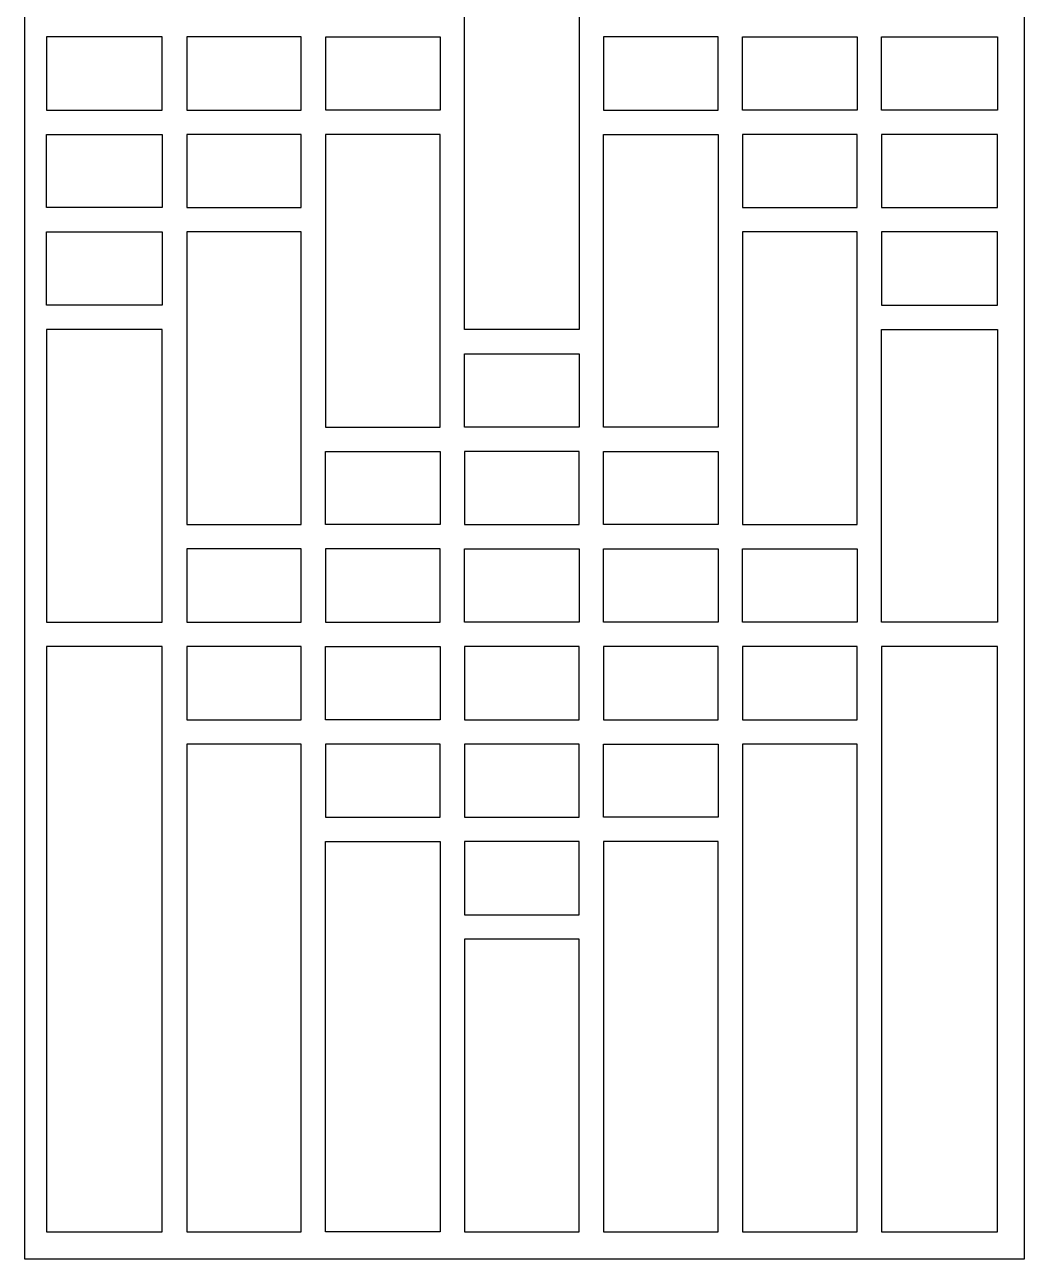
# Model space of a CAD drawing. Header units: centimetres. Extents: x -38 to 150, y -71 to 132.
# Drawn here: x 68.5 to 150.5, y -70.5 to 30.8 of the extents above; entities that cross this region are included whole.
import ezdxf

# ---------------------------------------------------------------- set-up
doc = ezdxf.new("R2010")
doc.units = ezdxf.units.CM
doc.header["$MEASUREMENT"] = 0
doc.layers.add('layer 1', color=7, linetype='Continuous')

msp = doc.modelspace()

# ---------------------------------------------------------------- linework, layer by layer
at = {"layer": 'layer 1', "color": 30}
for points, knots in [([(68.47246, -70.48552), (68.47246, -70.48552), (150.47246, -70.48552), (150.47246, -70.48552), (150.47246, -70.48552), (150.47246, -70.48552), (150.47246, 131.51458), (150.47246, 131.51458), (150.47246, 131.51458), (150.47246, 131.51458), (68.47246, 131.51458), (68.47246, 131.51458), (68.47246, 131.51458), (68.47246, 131.51458), (68.47246, -70.48552), (68.47246, -70.48552)], [0, 0, 0, 0, 0.2, 0.2, 0.2, 0.2, 0.4, 0.4, 0.4, 0.4, 0.6, 0.6, 0.6, 0.6, 1, 1, 1, 1]), ([(113.96093, 5.77175), (113.96093, 22.43841), (113.96093, 39.10517), (113.96093, 55.77183), (113.96093, 55.77183), (113.96093, 55.77183), (104.5609, 55.77183), (104.5609, 55.77183), (104.5609, 55.77183), (104.5609, 39.10514), (104.5609, 22.43844), (104.5609, 5.77175), (104.5609, 5.77175), (104.5609, 5.77175), (113.96093, 5.77175), (113.96093, 5.77175)], [0, 0, 0, 0, 0.2, 0.2, 0.2, 0.2, 0.4, 0.4, 0.4, 0.4, 0.6, 0.6, 0.6, 0.6, 1, 1, 1, 1]), ([(70.26089, 23.77178), (70.26089, 23.77178), (70.26091, 29.77179), (70.26091, 29.77179), (70.26091, 29.77179), (70.26091, 29.77179), (79.76229, 29.77179), (79.76229, 29.77179), (79.76229, 29.77179), (79.76229, 29.77179), (79.76231, 23.77178), (79.76231, 23.77178), (79.76231, 23.77178), (79.76231, 23.77178), (70.26089, 23.77178), (70.26089, 23.77178)], [0, 0, 0, 0, 0.2, 0.2, 0.2, 0.2, 0.4, 0.4, 0.4, 0.4, 0.6, 0.6, 0.6, 0.6, 1, 1, 1, 1]), ([(91.16232, 23.77179), (91.16232, 23.77179), (81.76231, 23.77179), (81.76231, 23.77179), (81.76231, 23.77179), (81.76231, 23.77179), (81.76231, 29.77177), (81.76231, 29.77177), (81.76231, 29.77177), (81.76231, 29.77177), (91.16232, 29.77181), (91.16232, 29.77181), (91.16232, 29.77181), (91.16232, 29.77181), (91.16232, 23.77179), (91.16232, 23.77179)], [0, 0, 0, 0, 0.2, 0.2, 0.2, 0.2, 0.4, 0.4, 0.4, 0.4, 0.6, 0.6, 0.6, 0.6, 1, 1, 1, 1]), ([(102.56231, 29.77179), (102.56231, 29.77179), (93.16231, 29.77177), (93.16231, 29.77177), (93.16231, 29.77177), (93.16231, 29.77177), (93.16231, 23.77179), (93.16231, 23.77179), (93.16231, 23.77179), (93.16231, 23.77179), (102.56231, 23.77179), (102.56231, 23.77179), (102.56231, 23.77179), (102.56231, 23.77179), (102.56231, 29.77179), (102.56231, 29.77179)], [0, 0, 0, 0, 0.2, 0.2, 0.2, 0.2, 0.4, 0.4, 0.4, 0.4, 0.6, 0.6, 0.6, 0.6, 1, 1, 1, 1]), ([(115.96092, 23.77179), (115.96092, 23.77179), (115.96093, 29.77179), (115.96093, 29.77179), (115.96093, 29.77179), (115.96093, 29.77179), (125.36093, 29.77172), (125.36093, 29.77172), (125.36093, 29.77172), (125.36093, 29.77172), (125.36093, 23.77179), (125.36093, 23.77179), (125.36093, 23.77179), (125.36093, 23.77179), (115.96092, 23.77179), (115.96092, 23.77179)], [0, 0, 0, 0, 0.2, 0.2, 0.2, 0.2, 0.4, 0.4, 0.4, 0.4, 0.6, 0.6, 0.6, 0.6, 1, 1, 1, 1]), ([(127.36092, 23.77179), (127.36092, 23.77179), (136.76093, 23.77179), (136.76093, 23.77179), (136.76093, 23.77179), (136.76093, 23.77179), (136.76093, 29.77177), (136.76093, 29.77177), (136.76093, 29.77177), (136.76093, 29.77177), (127.36092, 29.77181), (127.36092, 29.77181), (127.36092, 29.77181), (127.36092, 29.77181), (127.36092, 23.77179), (127.36092, 23.77179)], [0, 0, 0, 0, 0.2, 0.2, 0.2, 0.2, 0.4, 0.4, 0.4, 0.4, 0.6, 0.6, 0.6, 0.6, 1, 1, 1, 1]), ([(148.26235, 23.77178), (148.26235, 23.77178), (148.26233, 29.77179), (148.26233, 29.77179), (148.26233, 29.77179), (148.26233, 29.77179), (138.76095, 29.77179), (138.76095, 29.77179), (138.76095, 29.77179), (138.76095, 29.77179), (138.76093, 23.77178), (138.76093, 23.77178), (138.76093, 23.77178), (138.76093, 23.77178), (148.26235, 23.77178), (148.26235, 23.77178)], [0, 0, 0, 0, 0.2, 0.2, 0.2, 0.2, 0.4, 0.4, 0.4, 0.4, 0.6, 0.6, 0.6, 0.6, 1, 1, 1, 1]), ([(115.96093, 23.77179), (115.96093, 23.77179), (115.96092, 23.77179), (115.96092, 23.77179), (115.96092, 23.77179), (115.96092, 23.77179), (115.96093, 23.77179), (115.96093, 23.77179)], [0, 0, 0, 0, 0.333333333, 0.333333333, 0.333333333, 0.333333333, 1, 1, 1, 1]), ([(79.76229, 15.77179), (79.76229, 15.77179), (79.76231, 21.77178), (79.76231, 21.77178), (79.76231, 21.77178), (79.76231, 21.77178), (70.26091, 21.77178), (70.26091, 21.77178), (70.26091, 21.77178), (70.26091, 21.77178), (70.26093, 15.77177), (70.26093, 15.77177), (70.26093, 15.77177), (70.26093, 15.77177), (79.76229, 15.77179), (79.76229, 15.77179)], [0, 0, 0, 0, 0.2, 0.2, 0.2, 0.2, 0.4, 0.4, 0.4, 0.4, 0.6, 0.6, 0.6, 0.6, 1, 1, 1, 1]), ([(81.76229, 15.77179), (81.76229, 15.77179), (81.7623, 21.77179), (81.7623, 21.77179), (81.7623, 21.77179), (81.7623, 21.77179), (91.16231, 21.77179), (91.16231, 21.77179), (91.16231, 21.77179), (91.16231, 21.77179), (91.16231, 15.77179), (91.16231, 15.77179), (91.16231, 15.77179), (91.16231, 15.77179), (81.76231, 15.77179), (81.76231, 15.77179), (81.76231, 15.77179), (81.76231, 15.77179), (81.76229, 15.77179), (81.76229, 15.77179)], [0, 0, 0, 0, 0.166666667, 0.166666667, 0.166666667, 0.166666667, 0.333333333, 0.333333333, 0.333333333, 0.333333333, 0.5, 0.5, 0.5, 0.5, 0.666666667, 0.666666667, 0.666666667, 0.666666667, 1, 1, 1, 1]), ([(93.16094, -2.22825), (93.16094, -2.22825), (93.16093, 21.77178), (93.16093, 21.77178), (93.16093, 21.77178), (93.16093, 21.77178), (102.56093, 21.77178), (102.56093, 21.77178), (102.56093, 21.77178), (102.56093, 21.77178), (102.56093, -2.22831), (102.56093, -2.22831), (102.56093, -2.22831), (102.56093, -2.22831), (93.16094, -2.22825), (93.16094, -2.22825)], [0, 0, 0, 0, 0.2, 0.2, 0.2, 0.2, 0.4, 0.4, 0.4, 0.4, 0.6, 0.6, 0.6, 0.6, 1, 1, 1, 1]), ([(115.96093, 21.77179), (115.96093, 13.77174), (115.96093, 5.77171), (115.96093, -2.2283), (115.96093, -2.2283), (115.96093, -2.2283), (125.36093, -2.22825), (125.36093, -2.22825), (125.36093, -2.22825), (125.36093, 5.77173), (125.36093, 13.77176), (125.36093, 21.77179), (125.36093, 21.77179), (125.36093, 21.77179), (115.96093, 21.77179), (115.96093, 21.77179)], [0, 0, 0, 0, 0.2, 0.2, 0.2, 0.2, 0.4, 0.4, 0.4, 0.4, 0.6, 0.6, 0.6, 0.6, 1, 1, 1, 1]), ([(127.36093, 21.77177), (127.36093, 21.77177), (136.76094, 21.77179), (136.76094, 21.77179), (136.76094, 21.77179), (136.76094, 21.77179), (136.76095, 15.77179), (136.76095, 15.77179), (136.76095, 15.77179), (136.76095, 15.77179), (127.36091, 15.77179), (127.36091, 15.77179), (127.36091, 15.77179), (127.36091, 15.77179), (127.36093, 21.77177), (127.36093, 21.77177)], [0, 0, 0, 0, 0.2, 0.2, 0.2, 0.2, 0.4, 0.4, 0.4, 0.4, 0.6, 0.6, 0.6, 0.6, 1, 1, 1, 1]), ([(138.76095, 15.77179), (138.76095, 15.77179), (138.76093, 21.77178), (138.76093, 21.77178), (138.76093, 21.77178), (138.76093, 21.77178), (148.26233, 21.77178), (148.26233, 21.77178), (148.26233, 21.77178), (148.26233, 21.77178), (148.26231, 15.77177), (148.26231, 15.77177), (148.26231, 15.77177), (148.26231, 15.77177), (138.76095, 15.77179), (138.76095, 15.77179)], [0, 0, 0, 0, 0.2, 0.2, 0.2, 0.2, 0.4, 0.4, 0.4, 0.4, 0.6, 0.6, 0.6, 0.6, 1, 1, 1, 1]), ([(79.76231, 7.77182), (79.76231, 7.77182), (79.7522, 13.77182), (79.7522, 13.77182), (79.7522, 13.77182), (79.7522, 13.77182), (70.27101, 13.77182), (70.27101, 13.77182), (70.27101, 13.77182), (70.27101, 13.77182), (70.271, 13.77182), (70.271, 13.77182), (70.271, 13.77182), (70.271, 13.77182), (70.2609, 13.77182), (70.2609, 13.77182), (70.2609, 13.77182), (70.2609, 13.77182), (70.2609, 7.77182), (70.2609, 7.77182), (70.2609, 7.77182), (70.2609, 7.77182), (79.76231, 7.77182), (79.76231, 7.77182)], [0, 0, 0, 0, 0.142857143, 0.142857143, 0.142857143, 0.142857143, 0.285714286, 0.285714286, 0.285714286, 0.285714286, 0.428571429, 0.428571429, 0.428571429, 0.428571429, 0.571428571, 0.571428571, 0.571428571, 0.571428571, 0.714285714, 0.714285714, 0.714285714, 0.714285714, 1, 1, 1, 1]), ([(91.16093, -10.22825), (91.16093, -10.22825), (81.76093, -10.22825), (81.76093, -10.22825), (81.76093, -10.22825), (81.76093, -10.22825), (81.76093, 13.77179), (81.76093, 13.77179), (81.76093, 13.77179), (81.76093, 13.77179), (91.16093, 13.77179), (91.16093, 13.77179), (91.16093, 13.77179), (91.16093, 13.77179), (91.16093, -10.22825), (91.16093, -10.22825), (91.16093, -10.22825), (91.16093, -10.22825), (91.16093, -10.22831), (91.16093, -10.22831), (91.16093, -10.22831), (91.16093, -10.22831), (91.16093, -10.22825), (91.16093, -10.22825)], [0, 0, 0, 0, 0.142857143, 0.142857143, 0.142857143, 0.142857143, 0.285714286, 0.285714286, 0.285714286, 0.285714286, 0.428571429, 0.428571429, 0.428571429, 0.428571429, 0.571428571, 0.571428571, 0.571428571, 0.571428571, 0.714285714, 0.714285714, 0.714285714, 0.714285714, 1, 1, 1, 1]), ([(136.76094, 13.77179), (136.76094, 13.77179), (136.76094, -10.22825), (136.76094, -10.22825), (136.76094, -10.22825), (136.76094, -10.22825), (127.36092, -10.2283), (127.36092, -10.2283), (127.36092, -10.2283), (127.36092, -2.22828), (127.36103, 5.77175), (127.36103, 13.77179), (127.36103, 13.77179), (127.36103, 13.77179), (136.76094, 13.77179), (136.76094, 13.77179)], [0, 0, 0, 0, 0.2, 0.2, 0.2, 0.2, 0.4, 0.4, 0.4, 0.4, 0.6, 0.6, 0.6, 0.6, 1, 1, 1, 1]), ([(138.76093, 7.77182), (138.76093, 7.77182), (138.76093, 13.77182), (138.76093, 13.77182), (138.76093, 13.77182), (141.92806, 13.77182), (145.09521, 13.77182), (148.26234, 13.77182), (148.26234, 13.77182), (148.26234, 13.77182), (148.26235, 7.77182), (148.26235, 7.77182), (148.26235, 7.77182), (148.26235, 7.77182), (138.76093, 7.77182), (138.76093, 7.77182)], [0, 0, 0, 0, 0.2, 0.2, 0.2, 0.2, 0.4, 0.4, 0.4, 0.4, 0.6, 0.6, 0.6, 0.6, 1, 1, 1, 1]), ([(79.76093, 5.77182), (79.76093, 5.77182), (79.76093, -18.22832), (79.76093, -18.22832), (79.76093, -18.22832), (79.76093, -18.22832), (70.26091, -18.22827), (70.26091, -18.22827), (70.26091, -18.22827), (70.26091, -18.22827), (70.26092, 5.77182), (70.26092, 5.77182), (70.26092, 5.77182), (70.26092, 5.77182), (79.76093, 5.77182), (79.76093, 5.77182)], [0, 0, 0, 0, 0.2, 0.2, 0.2, 0.2, 0.4, 0.4, 0.4, 0.4, 0.6, 0.6, 0.6, 0.6, 1, 1, 1, 1]), ([(138.76093, 5.77182), (138.76093, 5.77182), (138.76093, -18.2282), (138.76093, -18.2282), (138.76093, -18.2282), (138.76093, -18.2282), (148.26091, -18.22823), (148.26091, -18.22823), (148.26091, -18.22823), (148.26091, -18.22823), (148.26091, 5.77182), (148.26091, 5.77182), (148.26091, 5.77182), (148.26091, 5.77182), (138.76093, 5.77182), (138.76093, 5.77182)], [0, 0, 0, 0, 0.2, 0.2, 0.2, 0.2, 0.4, 0.4, 0.4, 0.4, 0.6, 0.6, 0.6, 0.6, 1, 1, 1, 1]), ([(113.96093, 3.77175), (113.96093, 3.77175), (104.56093, 3.77175), (104.56093, 3.77175), (104.56093, 3.77175), (104.56093, 3.77175), (104.56093, -2.22825), (104.56093, -2.22825), (104.56093, -2.22825), (104.56093, -2.22825), (104.57092, -2.22825), (104.57092, -2.22825), (104.57092, -2.22825), (104.57092, -2.22825), (104.57093, -2.22825), (104.57093, -2.22825), (104.57093, -2.22825), (104.57093, -2.22825), (113.96093, -2.22831), (113.96093, -2.22831), (113.96093, -2.22831), (113.96093, -2.22831), (113.96093, 3.77175), (113.96093, 3.77175)], [0, 0, 0, 0, 0.142857143, 0.142857143, 0.142857143, 0.142857143, 0.285714286, 0.285714286, 0.285714286, 0.285714286, 0.428571429, 0.428571429, 0.428571429, 0.428571429, 0.571428571, 0.571428571, 0.571428571, 0.571428571, 0.714285714, 0.714285714, 0.714285714, 0.714285714, 1, 1, 1, 1]), ([(93.16093, -10.22825), (93.16093, -10.22825), (93.17093, -10.22825), (93.17093, -10.22825), (93.17093, -10.22825), (93.17093, -10.22825), (102.56094, -10.22825), (102.56094, -10.22825), (102.56094, -10.22825), (102.56094, -10.22825), (102.56093, -4.22825), (102.56093, -4.22825), (102.56093, -4.22825), (102.56093, -4.22825), (93.16093, -4.22825), (93.16093, -4.22825), (93.16093, -4.22825), (93.16093, -4.22825), (93.16093, -10.22823), (93.16093, -10.22823), (93.16093, -10.22823), (93.16093, -10.22823), (93.16093, -10.22825), (93.16093, -10.22825)], [0, 0, 0, 0, 0.142857143, 0.142857143, 0.142857143, 0.142857143, 0.285714286, 0.285714286, 0.285714286, 0.285714286, 0.428571429, 0.428571429, 0.428571429, 0.428571429, 0.571428571, 0.571428571, 0.571428571, 0.571428571, 0.714285714, 0.714285714, 0.714285714, 0.714285714, 1, 1, 1, 1]), ([(104.56094, -10.22821), (104.56094, -10.22821), (104.56096, -4.2282), (104.56096, -4.2282), (104.56096, -4.2282), (104.56096, -4.2282), (113.96095, -4.2282), (113.96095, -4.2282), (113.96095, -4.2282), (113.96095, -4.2282), (113.96095, -10.22821), (113.96095, -10.22821), (113.96095, -10.22821), (113.96095, -10.22821), (104.56094, -10.22821), (104.56094, -10.22821)], [0, 0, 0, 0, 0.2, 0.2, 0.2, 0.2, 0.4, 0.4, 0.4, 0.4, 0.6, 0.6, 0.6, 0.6, 1, 1, 1, 1]), ([(115.96092, -10.22825), (115.96092, -10.22825), (125.36093, -10.2282), (125.36093, -10.2282), (125.36093, -10.2282), (125.36093, -10.2282), (125.36093, -4.22825), (125.36093, -4.22825), (125.36093, -4.22825), (125.36093, -4.22825), (115.96092, -4.22824), (115.96092, -4.22824), (115.96092, -4.22824), (115.96092, -4.22824), (115.96092, -10.22825), (115.96092, -10.22825), (115.96092, -10.22825), (115.96092, -10.22825), (115.96092, -10.22828), (115.96092, -10.22828), (115.96092, -10.22828), (115.96092, -10.22828), (115.96092, -10.22825), (115.96092, -10.22825)], [0, 0, 0, 0, 0.142857143, 0.142857143, 0.142857143, 0.142857143, 0.285714286, 0.285714286, 0.285714286, 0.285714286, 0.428571429, 0.428571429, 0.428571429, 0.428571429, 0.571428571, 0.571428571, 0.571428571, 0.571428571, 0.714285714, 0.714285714, 0.714285714, 0.714285714, 1, 1, 1, 1]), ([(81.76093, -12.22825), (81.76093, -12.22825), (91.16093, -12.22825), (91.16093, -12.22825), (91.16093, -12.22825), (91.16093, -12.22825), (91.16093, -18.22823), (91.16093, -18.22823), (91.16093, -18.22823), (91.16093, -18.22823), (81.76093, -18.22825), (81.76093, -18.22825), (81.76093, -18.22825), (81.76093, -18.22825), (81.76093, -12.22825), (81.76093, -12.22825)], [0, 0, 0, 0, 0.2, 0.2, 0.2, 0.2, 0.4, 0.4, 0.4, 0.4, 0.6, 0.6, 0.6, 0.6, 1, 1, 1, 1]), ([(93.16092, -12.22825), (93.16092, -12.22825), (102.56093, -12.22825), (102.56093, -12.22825), (102.56093, -12.22825), (102.56093, -12.22825), (102.56093, -18.22823), (102.56093, -18.22823), (102.56093, -18.22823), (102.56093, -18.22823), (93.16092, -18.22827), (93.16092, -18.22827), (93.16092, -18.22827), (93.16092, -18.22827), (93.16092, -12.22825), (93.16092, -12.22825)], [0, 0, 0, 0, 0.2, 0.2, 0.2, 0.2, 0.4, 0.4, 0.4, 0.4, 0.6, 0.6, 0.6, 0.6, 1, 1, 1, 1]), ([(104.56092, -12.22821), (104.56092, -12.22821), (104.56094, -18.22822), (104.56094, -18.22822), (104.56094, -18.22822), (104.56094, -18.22822), (113.96093, -18.22818), (113.96093, -18.22818), (113.96093, -18.22818), (113.96093, -18.22818), (113.96093, -12.22821), (113.96093, -12.22821), (113.96093, -12.22821), (113.96093, -12.22821), (104.56092, -12.22821), (104.56092, -12.22821)], [0, 0, 0, 0, 0.2, 0.2, 0.2, 0.2, 0.4, 0.4, 0.4, 0.4, 0.6, 0.6, 0.6, 0.6, 1, 1, 1, 1]), ([(115.96098, -12.22821), (115.96098, -12.22821), (115.96095, -18.22822), (115.96095, -18.22822), (115.96095, -18.22822), (115.96095, -18.22822), (125.36096, -18.22822), (125.36096, -18.22822), (125.36096, -18.22822), (125.36096, -18.22822), (125.36096, -12.22814), (125.36096, -12.22814), (125.36096, -12.22814), (125.36096, -12.22814), (115.96098, -12.22821), (115.96098, -12.22821)], [0, 0, 0, 0, 0.2, 0.2, 0.2, 0.2, 0.4, 0.4, 0.4, 0.4, 0.6, 0.6, 0.6, 0.6, 1, 1, 1, 1]), ([(136.76094, -12.22825), (136.76094, -12.22825), (127.36092, -12.22825), (127.36092, -12.22825), (127.36092, -12.22825), (127.36092, -12.22825), (127.36092, -18.22827), (127.36092, -18.22827), (127.36092, -18.22827), (127.36092, -18.22827), (136.76093, -18.22821), (136.76093, -18.22821), (136.76093, -18.22821), (136.76093, -18.22821), (136.76094, -12.22825), (136.76094, -12.22825)], [0, 0, 0, 0, 0.2, 0.2, 0.2, 0.2, 0.4, 0.4, 0.4, 0.4, 0.6, 0.6, 0.6, 0.6, 1, 1, 1, 1]), ([(79.76093, -68.22826), (79.76093, -68.22826), (70.26091, -68.22824), (70.26091, -68.22824), (70.26091, -68.22824), (70.26091, -68.22824), (70.26091, -20.22824), (70.26091, -20.22824), (70.26091, -20.22824), (70.26091, -20.22824), (79.76093, -20.22824), (79.76093, -20.22824), (79.76093, -20.22824), (79.76093, -20.22824), (79.76093, -68.22824), (79.76093, -68.22824), (79.76093, -68.22824), (79.76093, -68.22824), (79.76093, -68.22826), (79.76093, -68.22826)], [0, 0, 0, 0, 0.166666667, 0.166666667, 0.166666667, 0.166666667, 0.333333333, 0.333333333, 0.333333333, 0.333333333, 0.5, 0.5, 0.5, 0.5, 0.666666667, 0.666666667, 0.666666667, 0.666666667, 1, 1, 1, 1]), ([(81.76091, -26.22823), (81.76091, -26.22823), (81.76093, -20.22822), (81.76093, -20.22822), (81.76093, -20.22822), (81.76093, -20.22822), (91.16093, -20.22822), (91.16093, -20.22822), (91.16093, -20.22822), (91.16093, -20.22822), (91.16093, -26.22823), (91.16093, -26.22823), (91.16093, -26.22823), (91.16093, -26.22823), (81.76091, -26.22823), (81.76091, -26.22823)], [0, 0, 0, 0, 0.2, 0.2, 0.2, 0.2, 0.4, 0.4, 0.4, 0.4, 0.6, 0.6, 0.6, 0.6, 1, 1, 1, 1]), ([(93.16093, -20.22823), (93.16093, -20.22823), (93.16093, -26.22823), (93.16093, -26.22823), (93.16093, -26.22823), (93.16093, -26.22823), (102.56093, -26.22822), (102.56093, -26.22822), (102.56093, -26.22822), (102.56093, -26.22822), (102.56092, -20.22823), (102.56092, -20.22823), (102.56092, -20.22823), (102.56092, -20.22823), (93.16093, -20.22823), (93.16093, -20.22823)], [0, 0, 0, 0, 0.2, 0.2, 0.2, 0.2, 0.4, 0.4, 0.4, 0.4, 0.6, 0.6, 0.6, 0.6, 1, 1, 1, 1]), ([(104.56092, -26.22823), (104.56092, -26.22823), (104.56094, -20.22822), (104.56094, -20.22822), (104.56094, -20.22822), (104.56094, -20.22822), (113.96093, -20.22822), (113.96093, -20.22822), (113.96093, -20.22822), (113.96093, -20.22822), (113.96093, -26.22823), (113.96093, -26.22823), (113.96093, -26.22823), (113.96093, -26.22823), (104.56092, -26.22823), (104.56092, -26.22823)], [0, 0, 0, 0, 0.2, 0.2, 0.2, 0.2, 0.4, 0.4, 0.4, 0.4, 0.6, 0.6, 0.6, 0.6, 1, 1, 1, 1]), ([(115.96095, -26.22823), (115.96095, -26.22823), (115.96092, -20.22822), (115.96092, -20.22822), (115.96092, -20.22822), (115.96092, -20.22822), (125.36093, -20.22822), (125.36093, -20.22822), (125.36093, -20.22822), (125.36093, -20.22822), (125.36093, -26.2283), (125.36093, -26.2283), (125.36093, -26.2283), (125.36093, -26.2283), (115.96095, -26.22823), (115.96095, -26.22823)], [0, 0, 0, 0, 0.2, 0.2, 0.2, 0.2, 0.4, 0.4, 0.4, 0.4, 0.6, 0.6, 0.6, 0.6, 1, 1, 1, 1]), ([(127.36093, -26.22823), (127.36093, -26.22823), (127.36091, -20.22822), (127.36091, -20.22822), (127.36091, -20.22822), (127.36091, -20.22822), (136.76093, -20.22822), (136.76093, -20.22822), (136.76093, -20.22822), (136.76093, -20.22822), (136.76094, -26.22823), (136.76094, -26.22823), (136.76094, -26.22823), (136.76094, -26.22823), (127.36093, -26.22823), (127.36093, -26.22823)], [0, 0, 0, 0, 0.2, 0.2, 0.2, 0.2, 0.4, 0.4, 0.4, 0.4, 0.6, 0.6, 0.6, 0.6, 1, 1, 1, 1]), ([(138.76092, -68.22824), (138.76092, -68.22824), (138.76092, -20.22824), (138.76092, -20.22824), (138.76092, -20.22824), (138.76092, -20.22824), (148.26094, -20.22824), (148.26094, -20.22824), (148.26094, -20.22824), (148.26094, -20.22824), (148.26094, -68.22824), (148.26094, -68.22824), (148.26094, -68.22824), (148.26094, -68.22824), (138.76092, -68.22824), (138.76092, -68.22824)], [0, 0, 0, 0, 0.2, 0.2, 0.2, 0.2, 0.4, 0.4, 0.4, 0.4, 0.6, 0.6, 0.6, 0.6, 1, 1, 1, 1]), ([(81.76093, -28.22825), (81.76093, -28.22825), (91.16093, -28.22822), (91.16093, -28.22822), (91.16093, -28.22822), (91.16093, -28.22822), (91.16093, -68.22824), (91.16093, -68.22824), (91.16093, -68.22824), (91.16093, -68.22824), (81.76093, -68.22824), (81.76093, -68.22824), (81.76093, -68.22824), (81.76093, -68.22824), (81.76093, -28.22825), (81.76093, -28.22825)], [0, 0, 0, 0, 0.2, 0.2, 0.2, 0.2, 0.4, 0.4, 0.4, 0.4, 0.6, 0.6, 0.6, 0.6, 1, 1, 1, 1]), ([(93.16093, -34.22823), (93.16093, -34.22823), (93.16093, -28.22823), (93.16093, -28.22823), (93.16093, -28.22823), (93.16093, -28.22823), (102.56093, -28.22824), (102.56093, -28.22824), (102.56093, -28.22824), (102.56093, -28.22824), (102.56092, -34.22823), (102.56092, -34.22823), (102.56092, -34.22823), (102.56092, -34.22823), (93.16093, -34.22823), (93.16093, -34.22823)], [0, 0, 0, 0, 0.2, 0.2, 0.2, 0.2, 0.4, 0.4, 0.4, 0.4, 0.6, 0.6, 0.6, 0.6, 1, 1, 1, 1]), ([(104.56093, -28.22824), (104.56093, -28.22824), (113.96092, -28.22823), (113.96092, -28.22823), (113.96092, -28.22823), (113.96092, -28.22823), (113.96093, -34.22823), (113.96093, -34.22823), (113.96093, -34.22823), (113.96093, -34.22823), (104.56093, -34.22823), (104.56093, -34.22823), (104.56093, -34.22823), (104.56093, -34.22823), (104.56093, -28.22824), (104.56093, -28.22824)], [0, 0, 0, 0, 0.2, 0.2, 0.2, 0.2, 0.4, 0.4, 0.4, 0.4, 0.6, 0.6, 0.6, 0.6, 1, 1, 1, 1]), ([(125.36093, -28.22822), (125.36093, -28.22822), (115.96094, -28.22821), (115.96094, -28.22821), (115.96094, -28.22821), (115.96094, -28.22821), (115.96093, -34.22821), (115.96093, -34.22821), (115.96093, -34.22821), (115.96093, -34.22821), (125.35093, -34.22821), (125.35093, -34.22821), (125.35093, -34.22821), (125.35093, -34.22821), (125.35095, -34.22821), (125.35095, -34.22821), (125.35095, -34.22821), (125.35095, -34.22821), (125.36093, -34.22821), (125.36093, -34.22821), (125.36093, -34.22821), (125.36093, -34.22821), (125.36093, -28.22822), (125.36093, -28.22822)], [0, 0, 0, 0, 0.142857143, 0.142857143, 0.142857143, 0.142857143, 0.285714286, 0.285714286, 0.285714286, 0.285714286, 0.428571429, 0.428571429, 0.428571429, 0.428571429, 0.571428571, 0.571428571, 0.571428571, 0.571428571, 0.714285714, 0.714285714, 0.714285714, 0.714285714, 1, 1, 1, 1]), ([(136.76092, -28.22823), (136.76092, -28.22823), (136.76092, -68.22824), (136.76092, -68.22824), (136.76092, -68.22824), (136.76092, -68.22824), (127.36092, -68.22824), (127.36092, -68.22824), (127.36092, -68.22824), (127.36092, -68.22824), (127.36093, -28.22823), (127.36093, -28.22823), (127.36093, -28.22823), (127.36093, -28.22823), (136.76092, -28.22823), (136.76092, -28.22823)], [0, 0, 0, 0, 0.2, 0.2, 0.2, 0.2, 0.4, 0.4, 0.4, 0.4, 0.6, 0.6, 0.6, 0.6, 1, 1, 1, 1]), ([(102.56093, -68.22824), (102.56093, -68.22824), (102.56093, -36.22823), (102.56093, -36.22823), (102.56093, -36.22823), (102.56093, -36.22823), (93.16092, -36.22823), (93.16092, -36.22823), (93.16092, -36.22823), (93.16092, -36.22823), (93.16093, -68.22824), (93.16093, -68.22824), (93.16093, -68.22824), (93.16093, -68.22824), (102.56093, -68.22824), (102.56093, -68.22824)], [0, 0, 0, 0, 0.2, 0.2, 0.2, 0.2, 0.4, 0.4, 0.4, 0.4, 0.6, 0.6, 0.6, 0.6, 1, 1, 1, 1]), ([(104.56096, -42.22823), (104.56096, -42.22823), (104.56093, -36.22823), (104.56093, -36.22823), (104.56093, -36.22823), (104.56093, -36.22823), (113.96093, -36.22821), (113.96093, -36.22821), (113.96093, -36.22821), (113.96093, -36.22821), (113.96093, -42.22823), (113.96093, -42.22823), (113.96093, -42.22823), (113.96093, -42.22823), (104.56096, -42.22823), (104.56096, -42.22823)], [0, 0, 0, 0, 0.2, 0.2, 0.2, 0.2, 0.4, 0.4, 0.4, 0.4, 0.6, 0.6, 0.6, 0.6, 1, 1, 1, 1]), ([(115.96092, -68.22824), (115.96092, -68.22824), (115.96093, -36.22824), (115.96093, -36.22824), (115.96093, -36.22824), (115.96093, -36.22824), (125.36093, -36.22824), (125.36093, -36.22824), (125.36093, -36.22824), (125.36093, -36.22824), (125.36093, -68.22824), (125.36093, -68.22824), (125.36093, -68.22824), (125.36093, -68.22824), (115.96092, -68.22824), (115.96092, -68.22824)], [0, 0, 0, 0, 0.2, 0.2, 0.2, 0.2, 0.4, 0.4, 0.4, 0.4, 0.6, 0.6, 0.6, 0.6, 1, 1, 1, 1]), ([(104.56093, -68.22824), (104.56093, -68.22824), (104.56093, -44.22823), (104.56093, -44.22823), (104.56093, -44.22823), (104.56093, -44.22823), (113.96093, -44.22822), (113.96093, -44.22822), (113.96093, -44.22822), (113.96093, -44.22822), (113.96093, -68.22824), (113.96093, -68.22824), (113.96093, -68.22824), (113.96093, -68.22824), (104.56093, -68.22824), (104.56093, -68.22824)], [0, 0, 0, 0, 0.2, 0.2, 0.2, 0.2, 0.4, 0.4, 0.4, 0.4, 0.6, 0.6, 0.6, 0.6, 1, 1, 1, 1])]:
    msp.add_open_spline(points, degree=3, knots=knots, dxfattribs=at)
at = {"layer": 'layer 1', "color": 250, "lineweight": 9}
for points, knots in [([(68.47246, -70.48552), (68.47246, -70.48552), (150.47246, -70.48552), (150.47246, -70.48552), (150.47246, -70.48552), (150.47246, -70.48552), (150.47246, 131.51458), (150.47246, 131.51458), (150.47246, 131.51458), (150.47246, 131.51458), (68.47246, 131.51458), (68.47246, 131.51458), (68.47246, 131.51458), (68.47246, 131.51458), (68.47246, -70.48552), (68.47246, -70.48552)], [0, 0, 0, 0, 0.2, 0.2, 0.2, 0.2, 0.4, 0.4, 0.4, 0.4, 0.6, 0.6, 0.6, 0.6, 1, 1, 1, 1]), ([(113.96093, 5.77175), (113.96093, 22.43841), (113.96093, 39.10517), (113.96093, 55.77183), (113.96093, 55.77183), (113.96093, 55.77183), (104.5609, 55.77183), (104.5609, 55.77183), (104.5609, 55.77183), (104.5609, 39.10514), (104.5609, 22.43844), (104.5609, 5.77175), (104.5609, 5.77175), (104.5609, 5.77175), (113.96093, 5.77175), (113.96093, 5.77175)], [0, 0, 0, 0, 0.2, 0.2, 0.2, 0.2, 0.4, 0.4, 0.4, 0.4, 0.6, 0.6, 0.6, 0.6, 1, 1, 1, 1]), ([(70.26089, 23.77178), (70.26089, 23.77178), (70.26091, 29.77179), (70.26091, 29.77179), (70.26091, 29.77179), (70.26091, 29.77179), (79.76229, 29.77179), (79.76229, 29.77179), (79.76229, 29.77179), (79.76229, 29.77179), (79.76231, 23.77178), (79.76231, 23.77178), (79.76231, 23.77178), (79.76231, 23.77178), (70.26089, 23.77178), (70.26089, 23.77178)], [0, 0, 0, 0, 0.2, 0.2, 0.2, 0.2, 0.4, 0.4, 0.4, 0.4, 0.6, 0.6, 0.6, 0.6, 1, 1, 1, 1]), ([(91.16232, 23.77179), (91.16232, 23.77179), (81.76231, 23.77179), (81.76231, 23.77179), (81.76231, 23.77179), (81.76231, 23.77179), (81.76231, 29.77177), (81.76231, 29.77177), (81.76231, 29.77177), (81.76231, 29.77177), (91.16232, 29.77181), (91.16232, 29.77181), (91.16232, 29.77181), (91.16232, 29.77181), (91.16232, 23.77179), (91.16232, 23.77179)], [0, 0, 0, 0, 0.2, 0.2, 0.2, 0.2, 0.4, 0.4, 0.4, 0.4, 0.6, 0.6, 0.6, 0.6, 1, 1, 1, 1]), ([(102.56231, 29.77179), (102.56231, 29.77179), (93.16231, 29.77177), (93.16231, 29.77177), (93.16231, 29.77177), (93.16231, 29.77177), (93.16231, 23.77179), (93.16231, 23.77179), (93.16231, 23.77179), (93.16231, 23.77179), (102.56231, 23.77179), (102.56231, 23.77179), (102.56231, 23.77179), (102.56231, 23.77179), (102.56231, 29.77179), (102.56231, 29.77179)], [0, 0, 0, 0, 0.2, 0.2, 0.2, 0.2, 0.4, 0.4, 0.4, 0.4, 0.6, 0.6, 0.6, 0.6, 1, 1, 1, 1]), ([(115.96092, 23.77179), (115.96092, 23.77179), (115.96093, 29.77179), (115.96093, 29.77179), (115.96093, 29.77179), (115.96093, 29.77179), (125.36093, 29.77172), (125.36093, 29.77172), (125.36093, 29.77172), (125.36093, 29.77172), (125.36093, 23.77179), (125.36093, 23.77179), (125.36093, 23.77179), (125.36093, 23.77179), (115.96092, 23.77179), (115.96092, 23.77179)], [0, 0, 0, 0, 0.2, 0.2, 0.2, 0.2, 0.4, 0.4, 0.4, 0.4, 0.6, 0.6, 0.6, 0.6, 1, 1, 1, 1]), ([(127.36092, 23.77179), (127.36092, 23.77179), (136.76093, 23.77179), (136.76093, 23.77179), (136.76093, 23.77179), (136.76093, 23.77179), (136.76093, 29.77177), (136.76093, 29.77177), (136.76093, 29.77177), (136.76093, 29.77177), (127.36092, 29.77181), (127.36092, 29.77181), (127.36092, 29.77181), (127.36092, 29.77181), (127.36092, 23.77179), (127.36092, 23.77179)], [0, 0, 0, 0, 0.2, 0.2, 0.2, 0.2, 0.4, 0.4, 0.4, 0.4, 0.6, 0.6, 0.6, 0.6, 1, 1, 1, 1]), ([(148.26235, 23.77178), (148.26235, 23.77178), (148.26233, 29.77179), (148.26233, 29.77179), (148.26233, 29.77179), (148.26233, 29.77179), (138.76095, 29.77179), (138.76095, 29.77179), (138.76095, 29.77179), (138.76095, 29.77179), (138.76093, 23.77178), (138.76093, 23.77178), (138.76093, 23.77178), (138.76093, 23.77178), (148.26235, 23.77178), (148.26235, 23.77178)], [0, 0, 0, 0, 0.2, 0.2, 0.2, 0.2, 0.4, 0.4, 0.4, 0.4, 0.6, 0.6, 0.6, 0.6, 1, 1, 1, 1]), ([(79.76229, 15.77179), (79.76229, 15.77179), (79.76231, 21.77178), (79.76231, 21.77178), (79.76231, 21.77178), (79.76231, 21.77178), (70.26091, 21.77178), (70.26091, 21.77178), (70.26091, 21.77178), (70.26091, 21.77178), (70.26093, 15.77177), (70.26093, 15.77177), (70.26093, 15.77177), (70.26093, 15.77177), (79.76229, 15.77179), (79.76229, 15.77179)], [0, 0, 0, 0, 0.2, 0.2, 0.2, 0.2, 0.4, 0.4, 0.4, 0.4, 0.6, 0.6, 0.6, 0.6, 1, 1, 1, 1]), ([(81.76229, 15.77179), (81.76229, 15.77179), (81.7623, 21.77179), (81.7623, 21.77179), (81.7623, 21.77179), (81.7623, 21.77179), (91.16231, 21.77179), (91.16231, 21.77179), (91.16231, 21.77179), (91.16231, 21.77179), (91.16231, 15.77179), (91.16231, 15.77179), (91.16231, 15.77179), (91.16231, 15.77179), (81.76231, 15.77179), (81.76231, 15.77179), (81.76231, 15.77179), (81.76231, 15.77179), (81.76229, 15.77179), (81.76229, 15.77179)], [0, 0, 0, 0, 0.166666667, 0.166666667, 0.166666667, 0.166666667, 0.333333333, 0.333333333, 0.333333333, 0.333333333, 0.5, 0.5, 0.5, 0.5, 0.666666667, 0.666666667, 0.666666667, 0.666666667, 1, 1, 1, 1]), ([(93.16094, -2.22825), (93.16094, -2.22825), (93.16093, 21.77178), (93.16093, 21.77178), (93.16093, 21.77178), (93.16093, 21.77178), (102.56093, 21.77178), (102.56093, 21.77178), (102.56093, 21.77178), (102.56093, 21.77178), (102.56093, -2.22831), (102.56093, -2.22831), (102.56093, -2.22831), (102.56093, -2.22831), (93.16094, -2.22825), (93.16094, -2.22825)], [0, 0, 0, 0, 0.2, 0.2, 0.2, 0.2, 0.4, 0.4, 0.4, 0.4, 0.6, 0.6, 0.6, 0.6, 1, 1, 1, 1]), ([(115.96093, 21.77179), (115.96093, 13.77174), (115.96093, 5.77171), (115.96093, -2.2283), (115.96093, -2.2283), (115.96093, -2.2283), (125.36093, -2.22825), (125.36093, -2.22825), (125.36093, -2.22825), (125.36093, 5.77173), (125.36093, 13.77176), (125.36093, 21.77179), (125.36093, 21.77179), (125.36093, 21.77179), (115.96093, 21.77179), (115.96093, 21.77179)], [0, 0, 0, 0, 0.2, 0.2, 0.2, 0.2, 0.4, 0.4, 0.4, 0.4, 0.6, 0.6, 0.6, 0.6, 1, 1, 1, 1]), ([(127.36093, 21.77177), (127.36093, 21.77177), (136.76094, 21.77179), (136.76094, 21.77179), (136.76094, 21.77179), (136.76094, 21.77179), (136.76095, 15.77179), (136.76095, 15.77179), (136.76095, 15.77179), (136.76095, 15.77179), (127.36091, 15.77179), (127.36091, 15.77179), (127.36091, 15.77179), (127.36091, 15.77179), (127.36093, 21.77177), (127.36093, 21.77177)], [0, 0, 0, 0, 0.2, 0.2, 0.2, 0.2, 0.4, 0.4, 0.4, 0.4, 0.6, 0.6, 0.6, 0.6, 1, 1, 1, 1]), ([(138.76095, 15.77179), (138.76095, 15.77179), (138.76093, 21.77178), (138.76093, 21.77178), (138.76093, 21.77178), (138.76093, 21.77178), (148.26233, 21.77178), (148.26233, 21.77178), (148.26233, 21.77178), (148.26233, 21.77178), (148.26231, 15.77177), (148.26231, 15.77177), (148.26231, 15.77177), (148.26231, 15.77177), (138.76095, 15.77179), (138.76095, 15.77179)], [0, 0, 0, 0, 0.2, 0.2, 0.2, 0.2, 0.4, 0.4, 0.4, 0.4, 0.6, 0.6, 0.6, 0.6, 1, 1, 1, 1]), ([(79.76231, 7.77182), (79.76231, 7.77182), (79.7522, 13.77182), (79.7522, 13.77182), (79.7522, 13.77182), (79.7522, 13.77182), (70.27101, 13.77182), (70.27101, 13.77182), (70.27101, 13.77182), (70.27101, 13.77182), (70.271, 13.77182), (70.271, 13.77182), (70.271, 13.77182), (70.271, 13.77182), (70.2609, 13.77182), (70.2609, 13.77182), (70.2609, 13.77182), (70.2609, 13.77182), (70.2609, 7.77182), (70.2609, 7.77182), (70.2609, 7.77182), (70.2609, 7.77182), (79.76231, 7.77182), (79.76231, 7.77182)], [0, 0, 0, 0, 0.142857143, 0.142857143, 0.142857143, 0.142857143, 0.285714286, 0.285714286, 0.285714286, 0.285714286, 0.428571429, 0.428571429, 0.428571429, 0.428571429, 0.571428571, 0.571428571, 0.571428571, 0.571428571, 0.714285714, 0.714285714, 0.714285714, 0.714285714, 1, 1, 1, 1]), ([(91.16093, -10.22825), (91.16093, -10.22825), (81.76093, -10.22825), (81.76093, -10.22825), (81.76093, -10.22825), (81.76093, -10.22825), (81.76093, 13.77179), (81.76093, 13.77179), (81.76093, 13.77179), (81.76093, 13.77179), (91.16093, 13.77179), (91.16093, 13.77179), (91.16093, 13.77179), (91.16093, 13.77179), (91.16093, -10.22825), (91.16093, -10.22825), (91.16093, -10.22825), (91.16093, -10.22825), (91.16093, -10.22831), (91.16093, -10.22831)], [0, 0, 0, 0, 0.166666667, 0.166666667, 0.166666667, 0.166666667, 0.333333333, 0.333333333, 0.333333333, 0.333333333, 0.5, 0.5, 0.5, 0.5, 0.666666667, 0.666666667, 0.666666667, 0.666666667, 1, 1, 1, 1]), ([(136.76094, 13.77179), (136.76094, 13.77179), (136.76094, -10.22825), (136.76094, -10.22825), (136.76094, -10.22825), (136.76094, -10.22825), (127.36092, -10.2283), (127.36092, -10.2283), (127.36092, -10.2283), (127.36092, -2.22828), (127.36103, 5.77175), (127.36103, 13.77179), (127.36103, 13.77179), (127.36103, 13.77179), (136.76094, 13.77179), (136.76094, 13.77179)], [0, 0, 0, 0, 0.2, 0.2, 0.2, 0.2, 0.4, 0.4, 0.4, 0.4, 0.6, 0.6, 0.6, 0.6, 1, 1, 1, 1]), ([(138.76093, 7.77182), (138.76093, 7.77182), (138.76093, 13.77182), (138.76093, 13.77182), (138.76093, 13.77182), (141.92806, 13.77182), (145.09521, 13.77182), (148.26234, 13.77182), (148.26234, 13.77182), (148.26234, 13.77182), (148.26235, 7.77182), (148.26235, 7.77182), (148.26235, 7.77182), (148.26235, 7.77182), (138.76093, 7.77182), (138.76093, 7.77182)], [0, 0, 0, 0, 0.2, 0.2, 0.2, 0.2, 0.4, 0.4, 0.4, 0.4, 0.6, 0.6, 0.6, 0.6, 1, 1, 1, 1]), ([(79.76093, 5.77182), (79.76093, 5.77182), (79.76093, -18.22832), (79.76093, -18.22832), (79.76093, -18.22832), (79.76093, -18.22832), (70.26091, -18.22827), (70.26091, -18.22827), (70.26091, -18.22827), (70.26091, -18.22827), (70.26092, 5.77182), (70.26092, 5.77182), (70.26092, 5.77182), (70.26092, 5.77182), (79.76093, 5.77182), (79.76093, 5.77182)], [0, 0, 0, 0, 0.2, 0.2, 0.2, 0.2, 0.4, 0.4, 0.4, 0.4, 0.6, 0.6, 0.6, 0.6, 1, 1, 1, 1]), ([(138.76093, 5.77182), (138.76093, 5.77182), (138.76093, -18.2282), (138.76093, -18.2282), (138.76093, -18.2282), (138.76093, -18.2282), (148.26091, -18.22823), (148.26091, -18.22823), (148.26091, -18.22823), (148.26091, -18.22823), (148.26091, 5.77182), (148.26091, 5.77182), (148.26091, 5.77182), (148.26091, 5.77182), (138.76093, 5.77182), (138.76093, 5.77182)], [0, 0, 0, 0, 0.2, 0.2, 0.2, 0.2, 0.4, 0.4, 0.4, 0.4, 0.6, 0.6, 0.6, 0.6, 1, 1, 1, 1]), ([(113.96093, 3.77175), (113.96093, 3.77175), (104.56093, 3.77175), (104.56093, 3.77175), (104.56093, 3.77175), (104.56093, 3.77175), (104.56093, -2.22825), (104.56093, -2.22825), (104.56093, -2.22825), (104.56093, -2.22825), (104.57092, -2.22825), (104.57092, -2.22825), (104.57092, -2.22825), (104.57092, -2.22825), (104.57093, -2.22825), (104.57093, -2.22825), (104.57093, -2.22825), (104.57093, -2.22825), (113.96093, -2.22831), (113.96093, -2.22831), (113.96093, -2.22831), (113.96093, -2.22831), (113.96093, 3.77175), (113.96093, 3.77175)], [0, 0, 0, 0, 0.142857143, 0.142857143, 0.142857143, 0.142857143, 0.285714286, 0.285714286, 0.285714286, 0.285714286, 0.428571429, 0.428571429, 0.428571429, 0.428571429, 0.571428571, 0.571428571, 0.571428571, 0.571428571, 0.714285714, 0.714285714, 0.714285714, 0.714285714, 1, 1, 1, 1]), ([(93.16093, -10.22825), (93.16093, -10.22825), (93.17093, -10.22825), (93.17093, -10.22825), (93.17093, -10.22825), (93.17093, -10.22825), (102.56094, -10.22825), (102.56094, -10.22825), (102.56094, -10.22825), (102.56094, -10.22825), (102.56093, -4.22825), (102.56093, -4.22825), (102.56093, -4.22825), (102.56093, -4.22825), (93.16093, -4.22825), (93.16093, -4.22825), (93.16093, -4.22825), (93.16093, -4.22825), (93.16093, -10.22823), (93.16093, -10.22823)], [0, 0, 0, 0, 0.166666667, 0.166666667, 0.166666667, 0.166666667, 0.333333333, 0.333333333, 0.333333333, 0.333333333, 0.5, 0.5, 0.5, 0.5, 0.666666667, 0.666666667, 0.666666667, 0.666666667, 1, 1, 1, 1]), ([(104.56094, -10.22821), (104.56094, -10.22821), (104.56096, -4.2282), (104.56096, -4.2282), (104.56096, -4.2282), (104.56096, -4.2282), (113.96095, -4.2282), (113.96095, -4.2282), (113.96095, -4.2282), (113.96095, -4.2282), (113.96095, -10.22821), (113.96095, -10.22821), (113.96095, -10.22821), (113.96095, -10.22821), (104.56094, -10.22821), (104.56094, -10.22821)], [0, 0, 0, 0, 0.2, 0.2, 0.2, 0.2, 0.4, 0.4, 0.4, 0.4, 0.6, 0.6, 0.6, 0.6, 1, 1, 1, 1]), ([(115.96092, -10.22825), (115.96092, -10.22825), (125.36093, -10.2282), (125.36093, -10.2282), (125.36093, -10.2282), (125.36093, -10.2282), (125.36093, -4.22825), (125.36093, -4.22825), (125.36093, -4.22825), (125.36093, -4.22825), (115.96092, -4.22824), (115.96092, -4.22824), (115.96092, -4.22824), (115.96092, -4.22824), (115.96092, -10.22825), (115.96092, -10.22825), (115.96092, -10.22825), (115.96092, -10.22825), (115.96092, -10.22828), (115.96092, -10.22828)], [0, 0, 0, 0, 0.166666667, 0.166666667, 0.166666667, 0.166666667, 0.333333333, 0.333333333, 0.333333333, 0.333333333, 0.5, 0.5, 0.5, 0.5, 0.666666667, 0.666666667, 0.666666667, 0.666666667, 1, 1, 1, 1]), ([(81.76093, -12.22825), (81.76093, -12.22825), (91.16093, -12.22825), (91.16093, -12.22825), (91.16093, -12.22825), (91.16093, -12.22825), (91.16093, -18.22823), (91.16093, -18.22823), (91.16093, -18.22823), (91.16093, -18.22823), (81.76093, -18.22825), (81.76093, -18.22825), (81.76093, -18.22825), (81.76093, -18.22825), (81.76093, -12.22825), (81.76093, -12.22825)], [0, 0, 0, 0, 0.2, 0.2, 0.2, 0.2, 0.4, 0.4, 0.4, 0.4, 0.6, 0.6, 0.6, 0.6, 1, 1, 1, 1]), ([(93.16092, -12.22825), (93.16092, -12.22825), (102.56093, -12.22825), (102.56093, -12.22825), (102.56093, -12.22825), (102.56093, -12.22825), (102.56093, -18.22823), (102.56093, -18.22823), (102.56093, -18.22823), (102.56093, -18.22823), (93.16092, -18.22827), (93.16092, -18.22827), (93.16092, -18.22827), (93.16092, -18.22827), (93.16092, -12.22825), (93.16092, -12.22825)], [0, 0, 0, 0, 0.2, 0.2, 0.2, 0.2, 0.4, 0.4, 0.4, 0.4, 0.6, 0.6, 0.6, 0.6, 1, 1, 1, 1]), ([(104.56092, -12.22821), (104.56092, -12.22821), (104.56094, -18.22822), (104.56094, -18.22822), (104.56094, -18.22822), (104.56094, -18.22822), (113.96093, -18.22818), (113.96093, -18.22818), (113.96093, -18.22818), (113.96093, -18.22818), (113.96093, -12.22821), (113.96093, -12.22821), (113.96093, -12.22821), (113.96093, -12.22821), (104.56092, -12.22821), (104.56092, -12.22821)], [0, 0, 0, 0, 0.2, 0.2, 0.2, 0.2, 0.4, 0.4, 0.4, 0.4, 0.6, 0.6, 0.6, 0.6, 1, 1, 1, 1]), ([(115.96098, -12.22821), (115.96098, -12.22821), (115.96095, -18.22822), (115.96095, -18.22822), (115.96095, -18.22822), (115.96095, -18.22822), (125.36096, -18.22822), (125.36096, -18.22822), (125.36096, -18.22822), (125.36096, -18.22822), (125.36096, -12.22814), (125.36096, -12.22814), (125.36096, -12.22814), (125.36096, -12.22814), (115.96098, -12.22821), (115.96098, -12.22821)], [0, 0, 0, 0, 0.2, 0.2, 0.2, 0.2, 0.4, 0.4, 0.4, 0.4, 0.6, 0.6, 0.6, 0.6, 1, 1, 1, 1]), ([(136.76094, -12.22825), (136.76094, -12.22825), (127.36092, -12.22825), (127.36092, -12.22825), (127.36092, -12.22825), (127.36092, -12.22825), (127.36092, -18.22827), (127.36092, -18.22827), (127.36092, -18.22827), (127.36092, -18.22827), (136.76093, -18.22821), (136.76093, -18.22821), (136.76093, -18.22821), (136.76093, -18.22821), (136.76094, -12.22825), (136.76094, -12.22825)], [0, 0, 0, 0, 0.2, 0.2, 0.2, 0.2, 0.4, 0.4, 0.4, 0.4, 0.6, 0.6, 0.6, 0.6, 1, 1, 1, 1]), ([(79.76093, -68.22826), (79.76093, -68.22826), (70.26091, -68.22824), (70.26091, -68.22824), (70.26091, -68.22824), (70.26091, -68.22824), (70.26091, -20.22824), (70.26091, -20.22824), (70.26091, -20.22824), (70.26091, -20.22824), (79.76093, -20.22824), (79.76093, -20.22824), (79.76093, -20.22824), (79.76093, -20.22824), (79.76093, -68.22824), (79.76093, -68.22824), (79.76093, -68.22824), (79.76093, -68.22824), (79.76093, -68.22826), (79.76093, -68.22826)], [0, 0, 0, 0, 0.166666667, 0.166666667, 0.166666667, 0.166666667, 0.333333333, 0.333333333, 0.333333333, 0.333333333, 0.5, 0.5, 0.5, 0.5, 0.666666667, 0.666666667, 0.666666667, 0.666666667, 1, 1, 1, 1]), ([(81.76091, -26.22823), (81.76091, -26.22823), (81.76093, -20.22822), (81.76093, -20.22822), (81.76093, -20.22822), (81.76093, -20.22822), (91.16093, -20.22822), (91.16093, -20.22822), (91.16093, -20.22822), (91.16093, -20.22822), (91.16093, -26.22823), (91.16093, -26.22823), (91.16093, -26.22823), (91.16093, -26.22823), (81.76091, -26.22823), (81.76091, -26.22823)], [0, 0, 0, 0, 0.2, 0.2, 0.2, 0.2, 0.4, 0.4, 0.4, 0.4, 0.6, 0.6, 0.6, 0.6, 1, 1, 1, 1]), ([(93.16093, -20.22823), (93.16093, -20.22823), (93.16093, -26.22823), (93.16093, -26.22823), (93.16093, -26.22823), (93.16093, -26.22823), (102.56093, -26.22822), (102.56093, -26.22822), (102.56093, -26.22822), (102.56093, -26.22822), (102.56092, -20.22823), (102.56092, -20.22823), (102.56092, -20.22823), (102.56092, -20.22823), (93.16093, -20.22823), (93.16093, -20.22823)], [0, 0, 0, 0, 0.2, 0.2, 0.2, 0.2, 0.4, 0.4, 0.4, 0.4, 0.6, 0.6, 0.6, 0.6, 1, 1, 1, 1]), ([(104.56092, -26.22823), (104.56092, -26.22823), (104.56094, -20.22822), (104.56094, -20.22822), (104.56094, -20.22822), (104.56094, -20.22822), (113.96093, -20.22822), (113.96093, -20.22822), (113.96093, -20.22822), (113.96093, -20.22822), (113.96093, -26.22823), (113.96093, -26.22823), (113.96093, -26.22823), (113.96093, -26.22823), (104.56092, -26.22823), (104.56092, -26.22823)], [0, 0, 0, 0, 0.2, 0.2, 0.2, 0.2, 0.4, 0.4, 0.4, 0.4, 0.6, 0.6, 0.6, 0.6, 1, 1, 1, 1]), ([(115.96095, -26.22823), (115.96095, -26.22823), (115.96092, -20.22822), (115.96092, -20.22822), (115.96092, -20.22822), (115.96092, -20.22822), (125.36093, -20.22822), (125.36093, -20.22822), (125.36093, -20.22822), (125.36093, -20.22822), (125.36093, -26.2283), (125.36093, -26.2283), (125.36093, -26.2283), (125.36093, -26.2283), (115.96095, -26.22823), (115.96095, -26.22823)], [0, 0, 0, 0, 0.2, 0.2, 0.2, 0.2, 0.4, 0.4, 0.4, 0.4, 0.6, 0.6, 0.6, 0.6, 1, 1, 1, 1]), ([(127.36093, -26.22823), (127.36093, -26.22823), (127.36091, -20.22822), (127.36091, -20.22822), (127.36091, -20.22822), (127.36091, -20.22822), (136.76093, -20.22822), (136.76093, -20.22822), (136.76093, -20.22822), (136.76093, -20.22822), (136.76094, -26.22823), (136.76094, -26.22823), (136.76094, -26.22823), (136.76094, -26.22823), (127.36093, -26.22823), (127.36093, -26.22823)], [0, 0, 0, 0, 0.2, 0.2, 0.2, 0.2, 0.4, 0.4, 0.4, 0.4, 0.6, 0.6, 0.6, 0.6, 1, 1, 1, 1]), ([(138.76092, -68.22824), (138.76092, -68.22824), (138.76092, -20.22824), (138.76092, -20.22824), (138.76092, -20.22824), (138.76092, -20.22824), (148.26094, -20.22824), (148.26094, -20.22824), (148.26094, -20.22824), (148.26094, -20.22824), (148.26094, -68.22824), (148.26094, -68.22824), (148.26094, -68.22824), (148.26094, -68.22824), (138.76092, -68.22824), (138.76092, -68.22824)], [0, 0, 0, 0, 0.2, 0.2, 0.2, 0.2, 0.4, 0.4, 0.4, 0.4, 0.6, 0.6, 0.6, 0.6, 1, 1, 1, 1]), ([(81.76093, -28.22825), (81.76093, -28.22825), (91.16093, -28.22822), (91.16093, -28.22822), (91.16093, -28.22822), (91.16093, -28.22822), (91.16093, -68.22824), (91.16093, -68.22824), (91.16093, -68.22824), (91.16093, -68.22824), (81.76093, -68.22824), (81.76093, -68.22824), (81.76093, -68.22824), (81.76093, -68.22824), (81.76093, -28.22825), (81.76093, -28.22825)], [0, 0, 0, 0, 0.2, 0.2, 0.2, 0.2, 0.4, 0.4, 0.4, 0.4, 0.6, 0.6, 0.6, 0.6, 1, 1, 1, 1]), ([(93.16093, -34.22823), (93.16093, -34.22823), (93.16093, -28.22823), (93.16093, -28.22823), (93.16093, -28.22823), (93.16093, -28.22823), (102.56093, -28.22824), (102.56093, -28.22824), (102.56093, -28.22824), (102.56093, -28.22824), (102.56092, -34.22823), (102.56092, -34.22823), (102.56092, -34.22823), (102.56092, -34.22823), (93.16093, -34.22823), (93.16093, -34.22823)], [0, 0, 0, 0, 0.2, 0.2, 0.2, 0.2, 0.4, 0.4, 0.4, 0.4, 0.6, 0.6, 0.6, 0.6, 1, 1, 1, 1]), ([(104.56093, -28.22824), (104.56093, -28.22824), (113.96092, -28.22823), (113.96092, -28.22823), (113.96092, -28.22823), (113.96092, -28.22823), (113.96093, -34.22823), (113.96093, -34.22823), (113.96093, -34.22823), (113.96093, -34.22823), (104.56093, -34.22823), (104.56093, -34.22823), (104.56093, -34.22823), (104.56093, -34.22823), (104.56093, -28.22824), (104.56093, -28.22824)], [0, 0, 0, 0, 0.2, 0.2, 0.2, 0.2, 0.4, 0.4, 0.4, 0.4, 0.6, 0.6, 0.6, 0.6, 1, 1, 1, 1]), ([(125.36093, -28.22822), (125.36093, -28.22822), (115.96094, -28.22821), (115.96094, -28.22821), (115.96094, -28.22821), (115.96094, -28.22821), (115.96093, -34.22821), (115.96093, -34.22821), (115.96093, -34.22821), (115.96093, -34.22821), (125.35093, -34.22821), (125.35093, -34.22821), (125.35093, -34.22821), (125.35093, -34.22821), (125.35095, -34.22821), (125.35095, -34.22821), (125.35095, -34.22821), (125.35095, -34.22821), (125.36093, -34.22821), (125.36093, -34.22821), (125.36093, -34.22821), (125.36093, -34.22821), (125.36093, -28.22822), (125.36093, -28.22822)], [0, 0, 0, 0, 0.142857143, 0.142857143, 0.142857143, 0.142857143, 0.285714286, 0.285714286, 0.285714286, 0.285714286, 0.428571429, 0.428571429, 0.428571429, 0.428571429, 0.571428571, 0.571428571, 0.571428571, 0.571428571, 0.714285714, 0.714285714, 0.714285714, 0.714285714, 1, 1, 1, 1]), ([(136.76092, -28.22823), (136.76092, -28.22823), (136.76092, -68.22824), (136.76092, -68.22824), (136.76092, -68.22824), (136.76092, -68.22824), (127.36092, -68.22824), (127.36092, -68.22824), (127.36092, -68.22824), (127.36092, -68.22824), (127.36093, -28.22823), (127.36093, -28.22823), (127.36093, -28.22823), (127.36093, -28.22823), (136.76092, -28.22823), (136.76092, -28.22823)], [0, 0, 0, 0, 0.2, 0.2, 0.2, 0.2, 0.4, 0.4, 0.4, 0.4, 0.6, 0.6, 0.6, 0.6, 1, 1, 1, 1]), ([(102.56093, -68.22824), (102.56093, -68.22824), (102.56093, -36.22823), (102.56093, -36.22823), (102.56093, -36.22823), (102.56093, -36.22823), (93.16092, -36.22823), (93.16092, -36.22823), (93.16092, -36.22823), (93.16092, -36.22823), (93.16093, -68.22824), (93.16093, -68.22824), (93.16093, -68.22824), (93.16093, -68.22824), (102.56093, -68.22824), (102.56093, -68.22824)], [0, 0, 0, 0, 0.2, 0.2, 0.2, 0.2, 0.4, 0.4, 0.4, 0.4, 0.6, 0.6, 0.6, 0.6, 1, 1, 1, 1]), ([(104.56096, -42.22823), (104.56096, -42.22823), (104.56093, -36.22823), (104.56093, -36.22823), (104.56093, -36.22823), (104.56093, -36.22823), (113.96093, -36.22821), (113.96093, -36.22821), (113.96093, -36.22821), (113.96093, -36.22821), (113.96093, -42.22823), (113.96093, -42.22823), (113.96093, -42.22823), (113.96093, -42.22823), (104.56096, -42.22823), (104.56096, -42.22823)], [0, 0, 0, 0, 0.2, 0.2, 0.2, 0.2, 0.4, 0.4, 0.4, 0.4, 0.6, 0.6, 0.6, 0.6, 1, 1, 1, 1]), ([(115.96092, -68.22824), (115.96092, -68.22824), (115.96093, -36.22824), (115.96093, -36.22824), (115.96093, -36.22824), (115.96093, -36.22824), (125.36093, -36.22824), (125.36093, -36.22824), (125.36093, -36.22824), (125.36093, -36.22824), (125.36093, -68.22824), (125.36093, -68.22824), (125.36093, -68.22824), (125.36093, -68.22824), (115.96092, -68.22824), (115.96092, -68.22824)], [0, 0, 0, 0, 0.2, 0.2, 0.2, 0.2, 0.4, 0.4, 0.4, 0.4, 0.6, 0.6, 0.6, 0.6, 1, 1, 1, 1]), ([(104.56093, -68.22824), (104.56093, -68.22824), (104.56093, -44.22823), (104.56093, -44.22823), (104.56093, -44.22823), (104.56093, -44.22823), (113.96093, -44.22822), (113.96093, -44.22822), (113.96093, -44.22822), (113.96093, -44.22822), (113.96093, -68.22824), (113.96093, -68.22824), (113.96093, -68.22824), (113.96093, -68.22824), (104.56093, -68.22824), (104.56093, -68.22824)], [0, 0, 0, 0, 0.2, 0.2, 0.2, 0.2, 0.4, 0.4, 0.4, 0.4, 0.6, 0.6, 0.6, 0.6, 1, 1, 1, 1])]:
    msp.add_open_spline(points, degree=3, knots=knots, dxfattribs=at)
msp.add_open_spline([(115.96093, 23.77179), (115.96093, 23.77179), (115.96092, 23.77179), (115.96092, 23.77179)], degree=3, dxfattribs=at)

doc.saveas('drawing.dxf')
